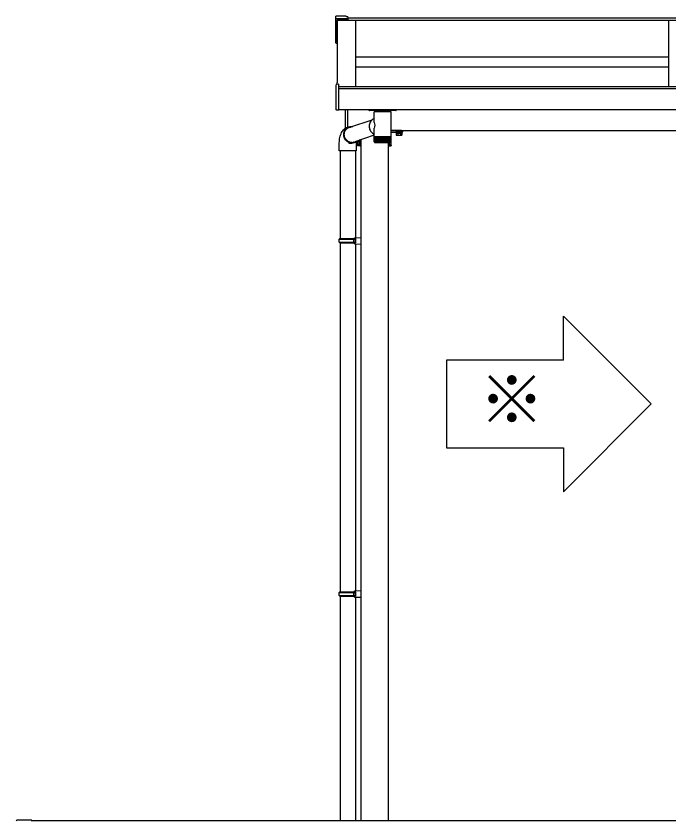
# Model space of a CAD drawing. Units: millimetres, scale not verified. Extents: x -1050 to 1050, y -1566 to 1557.
# Drawn here: x -582.1 to -402.8, y 869.3 to 1090.3 of the extents above; entities that cross this region are included whole.
import ezdxf
from ezdxf.enums import TextEntityAlignment as Align

# ---------------------------------------------------------------- set-up
doc = ezdxf.new("R2010")
doc.units = ezdxf.units.MM
doc.header["$LTSCALE"] = 8
for name, color, linetype in [('0-1_USER1', 3, 'Continuous'), ('0-2_YKK_11', 7, 'Continuous'), ('0-4_YKK_12', 2, 'Continuous'), ('0-5_YKK_13', 4, 'Continuous'), ('0-6_YKK_A1', 4, 'Continuous')]:
    doc.layers.add(name, color=color, linetype=linetype)
doc.styles.add('ＭＳ ゴシック', font='')
doc.styles.get('ＭＳ ゴシック').set_extended_font_data('MS Gothic')

msp = doc.modelspace()

# ---------------------------------------------------------------- linework, layer by layer
at = {"layer": '0-1_USER1'}
for p, q in [((-431.763, 1007.912), (-407.66, 983.809)), ((-431.763, 995.86), (-431.763, 1007.912)), ((-431.763, 959.706), (-407.66, 983.809)), ((-431.763, 971.757), (-431.763, 959.706))]:
    msp.add_line(p, q, dxfattribs=at)
msp.add_lwpolyline([(-431.763, 995.86), (-463.901, 995.86), (-463.901, 971.757), (-431.763, 971.757)], dxfattribs=at)
at = {"layer": '0-2_YKK_11'}
msp.add_line((-493.935, 1071.536), (-493.935, 1072.021), dxfattribs=at)
at = {"layer": '0-4_YKK_12'}
msp.add_line((-310.935, 869.346), (-577.835, 869.346), dxfattribs=at)
at = {"layer": '0-5_YKK_13'}
for p, q in [((-582.096, 869.335), (-582.106, 869.326)), ((-582.096, 869.335), (-581.874, 869.557)), ((-581.864, 869.567), (-581.874, 869.557)), ((-581.794, 869.596), (-577.935, 869.596)), ((-577.835, 869.496), (-577.835, 869.255))]:
    msp.add_line(p, q, dxfattribs=at)
for centre, start, end in [((-581.794, 869.496), 90, 135), ((-577.935, 869.496), 0, 90)]:
    msp.add_arc(centre, 0.1, start, end, dxfattribs=at)
at = {"layer": '0-6_YKK_A1'}
for p, q in [((-494.335, 1089.555), (-494.335, 1090.264)), ((-491.435, 1090.295), (-494.305, 1090.295)), ((-491.035, 1089.585), (-494.305, 1089.585)), ((-491.435, 1090.295), (-491.435, 1090.091)), ((-491.035, 1090.091), (-491.435, 1090.091)), ((-491.035, 1090.091), (-491.035, 1089.585)), ((-127.835, 1089.7), (-491.035, 1089.7)), ((-491.035, 1089.585), (-491.035, 1089.423)), ((-491.035, 1089.423), (-491.035, 1089.391)), ((-491.035, 1089.391), (-491.035, 1089.171)), ((-493.935, 1089.171), (-493.935, 1072.021)), ((-124.935, 1089.118), (-493.935, 1089.118)), ((-488.935, 1089.118), (-488.935, 1070.96)), ((-402.935, 1089.118), (-402.935, 1070.96)), ((-494.305, 1082.898), (-493.935, 1082.898)), ((-493.935, 1083.265), (-494.035, 1083.265)), ((-493.935, 1083.144), (-494.035, 1083.144)), ((-402.935, 1079.048), (-488.935, 1079.048)), ((-402.935, 1076.292), (-488.935, 1076.292)), ((-494.177, 1064.579), (-494.177, 1071.424)), ((-493.477, 1064.567), (-493.477, 1071.406)), ((-493.477, 1070.96), (-125.393, 1070.96)), ((-493.477, 1070.383), (-125.393, 1070.383)), ((-493.477, 1064.442), (-494.083, 1064.479)), ((-493.477, 1064.679), (-125.393, 1064.679)), ((-493.477, 1064.442), (-493.477, 1064.567)), ((-491.677, 1059.502), (-491.677, 1064.679)), ((-491.077, 1064.679), (-491.077, 1059.799)), ((-485.186, 1064.679), (-485.186, 1064.479)), ((-477.786, 1064.379), (-485.086, 1064.379)), ((-483.726, 1061.073), (-483.726, 1063.979)), ((-479.146, 1063.979), (-483.726, 1063.979)), ((-483.571, 1064.379), (-483.558, 1063.979)), ((-479.301, 1064.379), (-479.313, 1063.979)), ((-479.146, 1063.979), (-479.146, 1057.179)), ((-477.686, 1064.479), (-477.686, 1064.679)), ((-490.478, 1059.76), (-484.327, 1061.783)), ((-490.875, 1059.86), (-490.531, 1059.947)), ((-490.856, 1059.658), (-490.826, 1059.666)), ((-483.726, 1057.179), (-483.726, 1059.486)), ((-479.146, 1058.846), (-127.793, 1058.846)), ((-476.981, 1058.846), (-479.146, 1058.846)), ((-479.146, 1058.446), (-476.035, 1058.446)), ((-477.785, 1058.446), (-477.785, 1058.286)), ((-476.085, 1058.446), (-477.785, 1058.446)), ((-476.293, 1058.846), (-476.889, 1058.846)), ((-476.085, 1058.286), (-476.085, 1058.446)), ((-475.935, 1058.546), (-475.935, 1058.746)), ((-483.726, 1057.602), (-489.077, 1055.777)), ((-487.595, 1054.596), (-487.595, 1056.282)), ((-487.554, 1056.296), (-487.435, 1056.296)), ((-487.435, 1056.296), (-487.435, 1054.596)), ((-483.726, 1057.029), (-483.726, 1057.179)), ((-483.585, 1057.179), (-483.726, 1057.179)), ((-483.726, 1055.779), (-483.726, 1057.029)), ((-483.716, 1055.781), (-483.716, 1057.029)), ((-483.69, 1055.78), (-483.69, 1057.029)), ((-483.647, 1055.754), (-483.647, 1057.029)), ((-483.588, 1055.746), (-483.588, 1057.029)), ((-479.146, 1057.179), (-483.585, 1057.179)), ((-483.52, 1057.029), (-483.52, 1055.647)), ((-483.512, 1055.737), (-483.512, 1057.029)), ((-483.441, 1057.029), (-483.441, 1055.647)), ((-483.422, 1055.729), (-483.422, 1057.029)), ((-483.346, 1057.029), (-483.346, 1055.647)), ((-483.316, 1055.72), (-483.316, 1057.029)), ((-483.237, 1057.029), (-483.237, 1055.647)), ((-483.197, 1055.712), (-483.197, 1057.029)), ((-483.114, 1057.029), (-483.114, 1055.647)), ((-483.064, 1055.705), (-483.064, 1057.029)), ((-482.978, 1057.029), (-482.978, 1055.647)), ((-482.92, 1055.698), (-482.92, 1057.029)), ((-482.831, 1057.029), (-482.831, 1055.647)), ((-482.764, 1055.691), (-482.764, 1057.029)), ((-482.673, 1057.029), (-482.673, 1055.647)), ((-482.599, 1055.684), (-482.599, 1057.029)), ((-482.505, 1057.029), (-482.505, 1055.647)), ((-482.425, 1055.677), (-482.425, 1057.029)), ((-482.33, 1057.029), (-482.33, 1055.647)), ((-482.245, 1055.67), (-482.245, 1057.029)), ((-482.147, 1057.029), (-482.147, 1055.647)), ((-482.058, 1055.664), (-482.058, 1057.029)), ((-481.96, 1057.029), (-481.96, 1055.647)), ((-481.867, 1055.647), (-481.867, 1057.029)), ((-481.768, 1057.029), (-481.768, 1055.647)), ((-481.673, 1055.647), (-481.673, 1057.029)), ((-481.573, 1057.029), (-481.573, 1055.647)), ((-481.478, 1057.029), (-481.478, 1055.647)), ((-481.378, 1057.029), (-481.378, 1055.647)), ((-481.283, 1057.029), (-481.283, 1055.647)), ((-481.183, 1057.029), (-481.183, 1055.647)), ((-481.088, 1057.029), (-481.088, 1055.647)), ((-480.989, 1057.029), (-480.989, 1055.659)), ((-480.897, 1057.029), (-480.897, 1055.647)), ((-480.798, 1057.029), (-480.798, 1055.665)), ((-480.709, 1057.029), (-480.709, 1055.647)), ((-480.612, 1057.029), (-480.612, 1055.671)), ((-480.528, 1057.029), (-480.528, 1055.647)), ((-480.432, 1057.029), (-480.432, 1055.677)), ((-480.353, 1057.029), (-480.353, 1055.647)), ((-480.259, 1057.029), (-480.259, 1055.684)), ((-480.186, 1057.029), (-480.186, 1055.647)), ((-480.095, 1057.029), (-480.095, 1055.691)), ((-480.028, 1057.029), (-480.028, 1055.647)), ((-479.94, 1057.029), (-479.94, 1055.699)), ((-479.882, 1057.029), (-479.882, 1055.647)), ((-479.796, 1057.029), (-479.796, 1055.706)), ((-479.747, 1057.029), (-479.747, 1055.647)), ((-479.665, 1057.029), (-479.665, 1055.714)), ((-479.625, 1057.029), (-479.625, 1055.647)), ((-479.546, 1057.029), (-479.546, 1055.721)), ((-479.517, 1057.029), (-479.517, 1055.647)), ((-479.442, 1057.029), (-479.442, 1055.729)), ((-479.424, 1057.029), (-479.424, 1055.647)), ((-479.352, 1057.029), (-479.352, 1055.737)), ((-479.346, 1057.029), (-479.346, 1055.647)), ((-479.278, 1057.029), (-479.278, 1055.745)), ((-479.22, 1057.029), (-479.22, 1055.781)), ((-479.178, 1057.029), (-479.178, 1055.762)), ((-479.153, 1057.029), (-479.153, 1055.776)), ((-479.146, 1057.179), (-479.146, 1057.029)), ((-479.146, 1057.029), (-479.146, 1055.778)), ((-477.785, 1058.286), (-476.085, 1058.286)), ((-477.585, 1057.576), (-477.686, 1057.634)), ((-477.64, 1058.286), (-477.64, 1058.126)), ((-476.23, 1058.286), (-477.64, 1058.286)), ((-477.64, 1058.126), (-476.23, 1058.126)), ((-477.585, 1057.576), (-476.285, 1057.576)), ((-477.31, 1058.126), (-477.31, 1057.634)), ((-476.96, 1058.126), (-476.96, 1058.286)), ((-476.91, 1058.126), (-476.91, 1058.286)), ((-476.56, 1058.126), (-476.56, 1057.634)), ((-476.285, 1057.576), (-476.185, 1057.634)), ((-476.23, 1058.126), (-476.23, 1058.286)), ((-476.185, 1058.126), (-476.185, 1057.634)), ((-493.335, 1053.339), (-493.335, 1055.339)), ((-489.794, 1055.595), (-489.825, 1055.588)), ((-489.401, 1055.488), (-489.745, 1055.401)), ((-488.735, 1055.339), (-488.735, 1053.339)), ((-488.305, 1054.796), (-488.305, 1056.04)), ((-488.305, 1054.796), (-488.247, 1054.696)), ((-487.755, 1055.821), (-488.247, 1055.821)), ((-487.755, 1055.071), (-488.247, 1055.071)), ((-487.755, 1056.197), (-487.846, 1056.197)), ((-487.755, 1056.151), (-487.595, 1056.151)), ((-487.755, 1054.741), (-487.755, 1056.151)), ((-487.755, 1055.471), (-487.595, 1055.471)), ((-487.755, 1055.421), (-487.595, 1055.421)), ((-487.595, 1054.741), (-487.755, 1054.741)), ((-487.595, 1056.151), (-487.595, 1054.741)), ((-487.435, 1054.596), (-487.595, 1054.596)), ((-483.661, 1055.664), (-483.661, 1055.647)), ((-483.649, 1055.647), (-483.661, 1055.647)), ((-483.631, 1055.682), (-483.631, 1055.647)), ((-483.61, 1055.647), (-483.631, 1055.647)), ((-483.584, 1055.706), (-483.584, 1055.647)), ((-483.555, 1055.647), (-483.584, 1055.647)), ((-483.526, 1055.579), (-483.397, 1055.579)), ((-483.483, 1055.647), (-483.52, 1055.647)), ((-483.396, 1055.647), (-483.441, 1055.647)), ((-483.397, 1055.579), (-479.346, 1055.579)), ((-483.294, 1055.647), (-483.346, 1055.647)), ((-483.178, 1055.647), (-483.237, 1055.647)), ((-483.049, 1055.647), (-483.114, 1055.647)), ((-482.908, 1055.647), (-482.978, 1055.647)), ((-482.755, 1055.647), (-482.831, 1055.647)), ((-482.592, 1055.647), (-482.673, 1055.647)), ((-482.421, 1055.647), (-482.505, 1055.647)), ((-482.241, 1055.647), (-482.33, 1055.647)), ((-482.056, 1055.647), (-482.147, 1055.647)), ((-481.866, 1055.647), (-481.96, 1055.647)), ((-481.673, 1055.647), (-481.768, 1055.647)), ((-481.478, 1055.647), (-481.573, 1055.647)), ((-481.283, 1055.647), (-481.378, 1055.647)), ((-481.088, 1055.647), (-481.183, 1055.647)), ((-480.897, 1055.647), (-480.99, 1055.647)), ((-480.709, 1055.647), (-480.8, 1055.647)), ((-480.528, 1055.647), (-480.616, 1055.647)), ((-480.353, 1055.647), (-480.437, 1055.647)), ((-480.186, 1055.647), (-480.266, 1055.647)), ((-480.028, 1055.647), (-480.104, 1055.647)), ((-479.882, 1055.647), (-479.952, 1055.647)), ((-479.935, 1055.579), (-479.935, 1054.596)), ((-479.935, 1055.579), (-479.935, 1048.846)), ((-479.935, 1054.596), (-479.775, 1054.596)), ((-479.747, 1055.647), (-479.811, 1055.647)), ((-479.775, 1055.579), (-479.775, 1054.741)), ((-479.775, 1054.596), (-479.775, 1055.479)), ((-479.615, 1055.471), (-479.775, 1055.471)), ((-479.615, 1055.421), (-479.775, 1055.421)), ((-479.775, 1054.741), (-479.615, 1054.741)), ((-479.625, 1055.647), (-479.683, 1055.647)), ((-479.615, 1054.741), (-479.615, 1055.579)), ((-479.615, 1055.071), (-479.123, 1055.071)), ((-479.517, 1055.647), (-479.568, 1055.647)), ((-479.424, 1055.647), (-479.468, 1055.647)), ((-479.346, 1055.647), (-479.382, 1055.647)), ((-479.283, 1055.647), (-479.312, 1055.647)), ((-479.283, 1055.712), (-479.283, 1055.647)), ((-479.237, 1055.647), (-479.258, 1055.647)), ((-479.237, 1055.678), (-479.237, 1055.647)), ((-479.22, 1055.781), (-479.22, 1055.754)), ((-479.208, 1055.647), (-479.22, 1055.647)), ((-479.208, 1055.664), (-479.208, 1055.647)), ((-479.155, 1056.197), (-479.123, 1056.197)), ((-479.155, 1055.821), (-479.123, 1055.821)), ((-479.065, 1056.096), (-479.123, 1056.197)), ((-479.065, 1054.796), (-479.123, 1054.696)), ((-479.065, 1054.796), (-479.065, 1056.096)), ((-488.735, 1053.339), (-493.335, 1053.339)), ((-493.135, 1053.339), (-493.135, 1048.846)), ((-488.935, 1053.339), (-488.935, 1048.846)), ((-493.135, 1048.846), (-493.135, 1029.206)), ((-488.935, 1048.846), (-488.935, 1029.461)), ((-493.335, 1029.006), (-493.235, 1029.206)), ((-493.335, 1029.006), (-488.935, 1029.006)), ((-493.335, 1028.206), (-493.335, 1029.006)), ((-493.335, 1028.206), (-488.935, 1028.206)), ((-493.335, 1028.206), (-493.235, 1028.006)), ((-493.235, 1029.206), (-488.935, 1029.206)), ((-493.235, 1028.006), (-488.935, 1028.006)), ((-489.382, 1028.206), (-489.425, 1028.006)), ((-489.135, 1029.456), (-487.435, 1029.506)), ((-489.135, 1029.256), (-489.135, 1029.456)), ((-489.135, 1029.256), (-488.935, 1029.256)), ((-489.135, 1027.756), (-489.135, 1027.956)), ((-489.135, 1027.756), (-487.435, 1027.706)), ((-488.935, 1029.206), (-488.935, 1028.006)), ((-487.435, 1029.506), (-487.435, 1027.706)), ((-489.135, 932.492), (-487.435, 932.542)), ((-487.435, 932.542), (-487.435, 930.742)), ((-493.335, 932.042), (-493.235, 932.242)), ((-493.335, 932.042), (-488.935, 932.042)), ((-493.335, 931.242), (-493.335, 932.042)), ((-493.335, 931.242), (-488.935, 931.242)), ((-493.335, 931.242), (-493.235, 931.042)), ((-493.235, 932.242), (-488.935, 932.242)), ((-493.235, 931.042), (-488.935, 931.042)), ((-493.135, 931.042), (-493.135, 869.346)), ((-489.382, 931.242), (-489.425, 931.042)), ((-489.135, 932.292), (-489.135, 932.492)), ((-489.135, 932.292), (-488.935, 932.292)), ((-489.135, 930.792), (-489.135, 930.992)), ((-489.135, 930.792), (-487.435, 930.742)), ((-488.935, 932.242), (-488.935, 931.042)), ((-488.935, 930.786), (-488.935, 869.346))]:
    msp.add_line(p, q, dxfattribs=at)
for points in [[(-494.335, 1082.928), (-494.335, 1089.393), (-494.335, 1089.555)], [(-491.035, 1089.171), (-494.035, 1089.171), (-494.035, 1083.144)], [(-494.083, 1071.524), (-494.1, 1071.521), (-494.116, 1071.516), (-494.131, 1071.508), (-494.144, 1071.498), (-494.156, 1071.486), (-494.165, 1071.468), (-494.172, 1071.437), (-494.176, 1071.412), (-494.177, 1071.394)], [(-493.477, 1071.406), (-493.477, 1071.561), (-494.083, 1071.524)], [(-494.083, 1064.479), (-494.1, 1064.482), (-494.116, 1064.487), (-494.131, 1064.495), (-494.144, 1064.505), (-494.156, 1064.517), (-494.165, 1064.531), (-494.172, 1064.546), (-494.176, 1064.563), (-494.177, 1064.579)], [(-483.726, 1062.122), (-483.838, 1062.078), (-484.079, 1061.956), (-484.302, 1061.802), (-484.504, 1061.62), (-484.683, 1061.411), (-484.835, 1061.179), (-484.957, 1060.928), (-485.048, 1060.662), (-485.107, 1060.384), (-485.132, 1060.1), (-485.124, 1059.814), (-485.081, 1059.529), (-485.006, 1059.252), (-484.898, 1058.986), (-484.761, 1058.734), (-484.595, 1058.503), (-484.404, 1058.294), (-484.191, 1058.111), (-483.958, 1057.958), (-483.726, 1057.842)], [(-493.335, 1055.339), (-493.333, 1055.53), (-493.318, 1055.883), (-493.289, 1056.235), (-493.245, 1056.585), (-493.185, 1056.935), (-493.105, 1057.285), (-493.002, 1057.639), (-492.869, 1057.999), (-492.727, 1058.304), (-492.573, 1058.575), (-492.406, 1058.817), (-492.226, 1059.035), (-492.03, 1059.231), (-491.82, 1059.406), (-491.595, 1059.558), (-491.356, 1059.686), (-491.107, 1059.79), (-490.875, 1059.86)], [(-489.897, 1055.427), (-490.168, 1055.445), (-490.436, 1055.499), (-490.696, 1055.588), (-490.945, 1055.71), (-491.179, 1055.864), (-491.393, 1056.048), (-491.585, 1056.257), (-491.751, 1056.49), (-491.89, 1056.742), (-491.998, 1057.01), (-492.073, 1057.289), (-492.116, 1057.574), (-492.125, 1057.862), (-492.099, 1058.147), (-492.04, 1058.426), (-491.949, 1058.693), (-491.826, 1058.946), (-491.673, 1059.178), (-491.494, 1059.388), (-491.291, 1059.572), (-491.066, 1059.726), (-490.825, 1059.848), (-490.57, 1059.937), (-490.305, 1059.991), (-490.035, 1060.009), (-489.764, 1059.991), (-489.632, 1059.969)], [(-489.902, 1055.586), (-490.159, 1055.604), (-490.413, 1055.656), (-490.66, 1055.742), (-490.895, 1055.86), (-491.116, 1056.009), (-491.317, 1056.186), (-491.496, 1056.389), (-491.65, 1056.613), (-491.776, 1056.855), (-491.873, 1057.111), (-491.938, 1057.378), (-491.971, 1057.65), (-491.971, 1057.923), (-491.938, 1058.192), (-491.873, 1058.454), (-491.776, 1058.704), (-491.65, 1058.938), (-491.496, 1059.151), (-491.317, 1059.341), (-491.116, 1059.505), (-490.895, 1059.639), (-490.66, 1059.741), (-490.413, 1059.81), (-490.159, 1059.845), (-490.109, 1059.848)], [(-490.662, 1059.741), (-490.503, 1059.758), (-490.453, 1059.761)], [(-487.435, 1056.337), (-487.435, 1048.846), (-487.435, 968.846), (-487.435, 869.346)], [(-483.726, 1057.029), (-483.716, 1057.029), (-483.689, 1057.029), (-483.646, 1057.029), (-483.585, 1057.029), (-483.508, 1057.029), (-483.415, 1057.029), (-483.307, 1057.029), (-483.185, 1057.029), (-483.049, 1057.029), (-482.902, 1057.029), (-482.743, 1057.029), (-482.574, 1057.029), (-482.396, 1057.029), (-482.212, 1057.029), (-482.021, 1057.029), (-481.826, 1057.029), (-481.627, 1057.029), (-481.428, 1057.029), (-481.228, 1057.029), (-481.03, 1057.029), (-480.835, 1057.029), (-480.645, 1057.029), (-480.461, 1057.029), (-480.284, 1057.029), (-480.116, 1057.029), (-479.958, 1057.029), (-479.811, 1057.029), (-479.676, 1057.029), (-479.555, 1057.029), (-479.449, 1057.029), (-479.357, 1057.029), (-479.281, 1057.029), (-479.222, 1057.029), (-479.179, 1057.029), (-479.154, 1057.029), (-479.146, 1057.029)], [(-476.185, 1058.126), (-477.686, 1058.126), (-477.686, 1057.634)], [(-490.241, 1055.339), (-490.512, 1055.358), (-490.699, 1055.391)], [(-489.745, 1055.401), (-489.971, 1055.358), (-490.241, 1055.339)], [(-489.421, 1055.69), (-489.496, 1055.655), (-489.614, 1055.608)], [(-487.755, 1056.197), (-487.755, 1054.696), (-488.247, 1054.696)], [(-479.615, 1055.479), (-479.615, 1054.696), (-479.123, 1054.696)], [(-479.181, 1055.742), (-479.179, 1055.778), (-479.179, 1055.779)], [(-479.935, 1048.846), (-479.935, 968.846), (-479.935, 869.346)], [(-493.135, 1028.006), (-493.135, 968.846), (-493.135, 932.242)], [(-489.382, 1028.206), (-489.382, 1029.006), (-489.425, 1029.206)], [(-489.135, 1027.956), (-488.935, 1027.956), (-488.935, 1029.256)], [(-488.935, 1027.75), (-488.935, 968.846), (-488.935, 932.498)], [(-489.382, 931.242), (-489.382, 932.042), (-489.425, 932.242)], [(-489.135, 930.992), (-488.935, 930.992), (-488.935, 932.292)]]:
    msp.add_lwpolyline(points, dxfattribs=at)
for centre, radius, start, end in [((-494.305, 1082.928), 0.03, 180, 270), ((-485.086, 1064.479), 0.1, 180, 270), ((-477.786, 1064.479), 0.1, 270, 0), ((-476.981, 1058.826), 0.02, 23.57818, 90), ((-476.935, 1058.846), 0.03, 203.57818, 336.42182), ((-476.889, 1058.826), 0.02, 90, 156.42182), ((-476.035, 1058.546), 0.1, 270, 0), ((-476.035, 1058.746), 0.1, 0, 29.47754), ((-477.498, 1057.908), 0.332, 235.61575, 304.38425), ((-476.935, 1058.818), 1.242, 252.41205, 287.58795), ((-476.372, 1057.908), 0.332, 235.61575, 304.38425), ((-489.901, 1057.461), 1.875, 269.97574, 296.07705), ((-489.899, 1057.453), 2.026, 270.05441, 309.87142), ((-485.246, 1055.383), 3.488, 172.81121, 180.71062), ((-487.973, 1056.009), 0.332, 174.56548, 214.38425), ((-487.063, 1055.446), 1.242, 162.41205, 197.58795), ((-487.973, 1054.883), 0.332, 145.61575, 214.38425), ((-483.526, 1055.779), 0.2, 180.57005, 198.23531), ((-483.525, 1055.78), 0.2, 180.258, 221.70137), ((-483.501, 1055.791), 0.215, 183.0851, 221.97471), ((-483.529, 1055.77), 0.187, 177.11642, 221.096), ((-483.526, 1055.779), 0.2, 204.96128, 270), ((-483.514, 1055.761), 0.177, 174.12716, 220.24281), ((-483.457, 1055.803), 0.233, 185.83159, 221.95854), ((-483.479, 1055.753), 0.169, 171.14231, 219.0526), ((-483.393, 1055.817), 0.256, 188.47518, 221.67225), ((-483.426, 1055.746), 0.163, 168.20235, 217.51029), ((-483.307, 1055.833), 0.283, 190.99885, 221.13258), ((-483.354, 1055.739), 0.158, 165.35055, 215.60599), ((-483.198, 1055.853), 0.318, 193.39081, 220.35264), ((-483.266, 1055.732), 0.156, 162.63119, 213.33698), ((-483.065, 1055.877), 0.363, 195.64457, 219.34106), ((-483.161, 1055.726), 0.155, 160.08749, 210.70946), ((-482.903, 1055.908), 0.424, 197.75932, 218.10094), ((-483.04, 1055.72), 0.157, 157.75926, 207.73979), ((-482.704, 1055.952), 0.511, 199.74171, 216.62754), ((-482.903, 1055.713), 0.16, 155.68064, 204.45501), ((-482.446, 1056.018), 0.649, 201.61197, 214.9019), ((-482.753, 1055.706), 0.166, 153.87806, 200.89257), ((-482.065, 1056.142), 0.912, 203.4279, 212.8666), ((-482.588, 1055.698), 0.175, 152.36884, 197.09909), ((-481.146, 1056.538), 1.768, 205.43057, 210.27999), ((-482.411, 1055.689), 0.186, 151.16059, 193.12833), ((-483.151, 1055.396), 0.692, 21.20279, 33.55786), ((-482.221, 1055.679), 0.203, 150.25166, 189.03842), ((-474.518, 1059.662), 8.783, 206.23828, 207.20444), ((-482.018, 1055.666), 0.224, 149.6325, 184.88868), ((-480.117, 1056.714), 2.294, 204.04071, 207.71378), ((-481.804, 1055.65), 0.253, 149.28821, 180.73601), ((-483.548, 1054.991), 1.719, 22.41627, 27.27765), ((-481.575, 1055.63), 0.292, 149.20132, 176.63166), ((-482.598, 1055.362), 0.878, 18.91257, 28.34737), ((-481.329, 1055.602), 0.347, 149.35548, 172.61777), ((-482.154, 1055.487), 0.602, 15.40747, 29.04582), ((-481.057, 1055.563), 0.429, 149.74031, 168.72325), ((-481.827, 1055.553), 0.459, 11.77212, 29.50542), ((-480.739, 1055.501), 0.563, 150.35997, 164.9562), ((-481.55, 1055.595), 0.37, 7.98693, 29.75331), ((-480.305, 1055.381), 0.827, 151.25742, 161.28088), ((-481.3, 1055.625), 0.311, 4.06345, 29.79064), ((-479.313, 1054.991), 1.714, 152.62813, 157.50509), ((-481.068, 1055.647), 0.268, 0.02964, 29.60853), ((-482.37, 1056.537), 1.884, 331.81273, 336.2888), ((-480.852, 1055.664), 0.237, 355.92521, 29.19364), ((-479.166, 1055.043), 1.49, 150.3701, 156.07195), ((-480.648, 1055.677), 0.213, 351.79904, 28.5315), ((-481.024, 1056.079), 0.799, 327.22345, 337.92925), ((-480.457, 1055.688), 0.196, 347.70672, 27.60915), ((-482.833, 1057.132), 3.035, 330.70275, 333.52844), ((-480.279, 1055.698), 0.182, 343.70766, 26.41754), ((-480.899, 1056.198), 1.03, 327.66025, 336.01526), ((-480.114, 1055.706), 0.173, 339.86189, 24.95353), ((-480.45, 1056.037), 0.689, 325.48669, 337.99763), ((-479.963, 1055.714), 0.166, 336.22676, 23.22147), ((-480.174, 1055.96), 0.53, 323.68579, 339.97134), ((-479.827, 1055.721), 0.162, 332.85378, 21.23386), ((-479.968, 1055.913), 0.434, 322.16401, 342.03037), ((-479.706, 1055.727), 0.16, 329.78605, 19.01137), ((-479.803, 1055.879), 0.369, 320.89025, 344.20713), ((-479.601, 1055.734), 0.16, 327.05645, 16.58198), ((-479.669, 1055.854), 0.321, 319.85342, 346.51469), ((-479.513, 1055.74), 0.161, 324.68677, 13.9796), ((-479.561, 1055.834), 0.285, 319.05219, 348.95667), ((-479.346, 1055.779), 0.2, 270, 359.4112), ((-479.443, 1055.747), 0.165, 322.68808, 11.24201), ((-479.475, 1055.817), 0.257, 318.49152, 351.53021), ((-479.391, 1055.754), 0.171, 321.06064, 8.40987), ((-479.411, 1055.803), 0.234, 318.18121, 354.22674), ((-479.368, 1055.79), 0.215, 318.13501, 357.03205), ((-479.317, 1055.775), 0.172, 329.56831, 1.33491), ((-479.397, 1056.009), 0.332, 325.61575, 34.38425), ((-480.307, 1055.446), 1.242, 342.41205, 17.58795), ((-479.397, 1054.883), 0.332, 325.61575, 34.38425)]:
    msp.add_arc(centre, radius, start, end, dxfattribs=at)
for centre, major_axis, ratio, start_param, end_param in [((-494.305, 1090.264), (0, -0.0315), 0.951057, 3.1415927, 4.712389), ((-494.305, 1089.555), (0.03, 0), 0.986265, 1.5707963, 3.1415927), ((-481.436, 1060.349), (-2.017, 1.57), 0.690134, 0.4928397, 0.8452836), ((-481.436, 1060.349), (1.713, 2.202), 0.690134, 2.063636, 2.4160799)]:
    msp.add_ellipse(centre, major_axis=major_axis, ratio=ratio, start_param=start_param, end_param=end_param, dxfattribs=at)

# ---------------------------------------------------------------- texts
at = {"layer": '0-1_USER1', "style": 'ＭＳ ゴシック'}
msp.add_text('※', height=13.2, dxfattribs=at).set_placement((-454.972, 974.467), align=Align.BOTTOM_LEFT)

doc.saveas('drawing.dxf')
